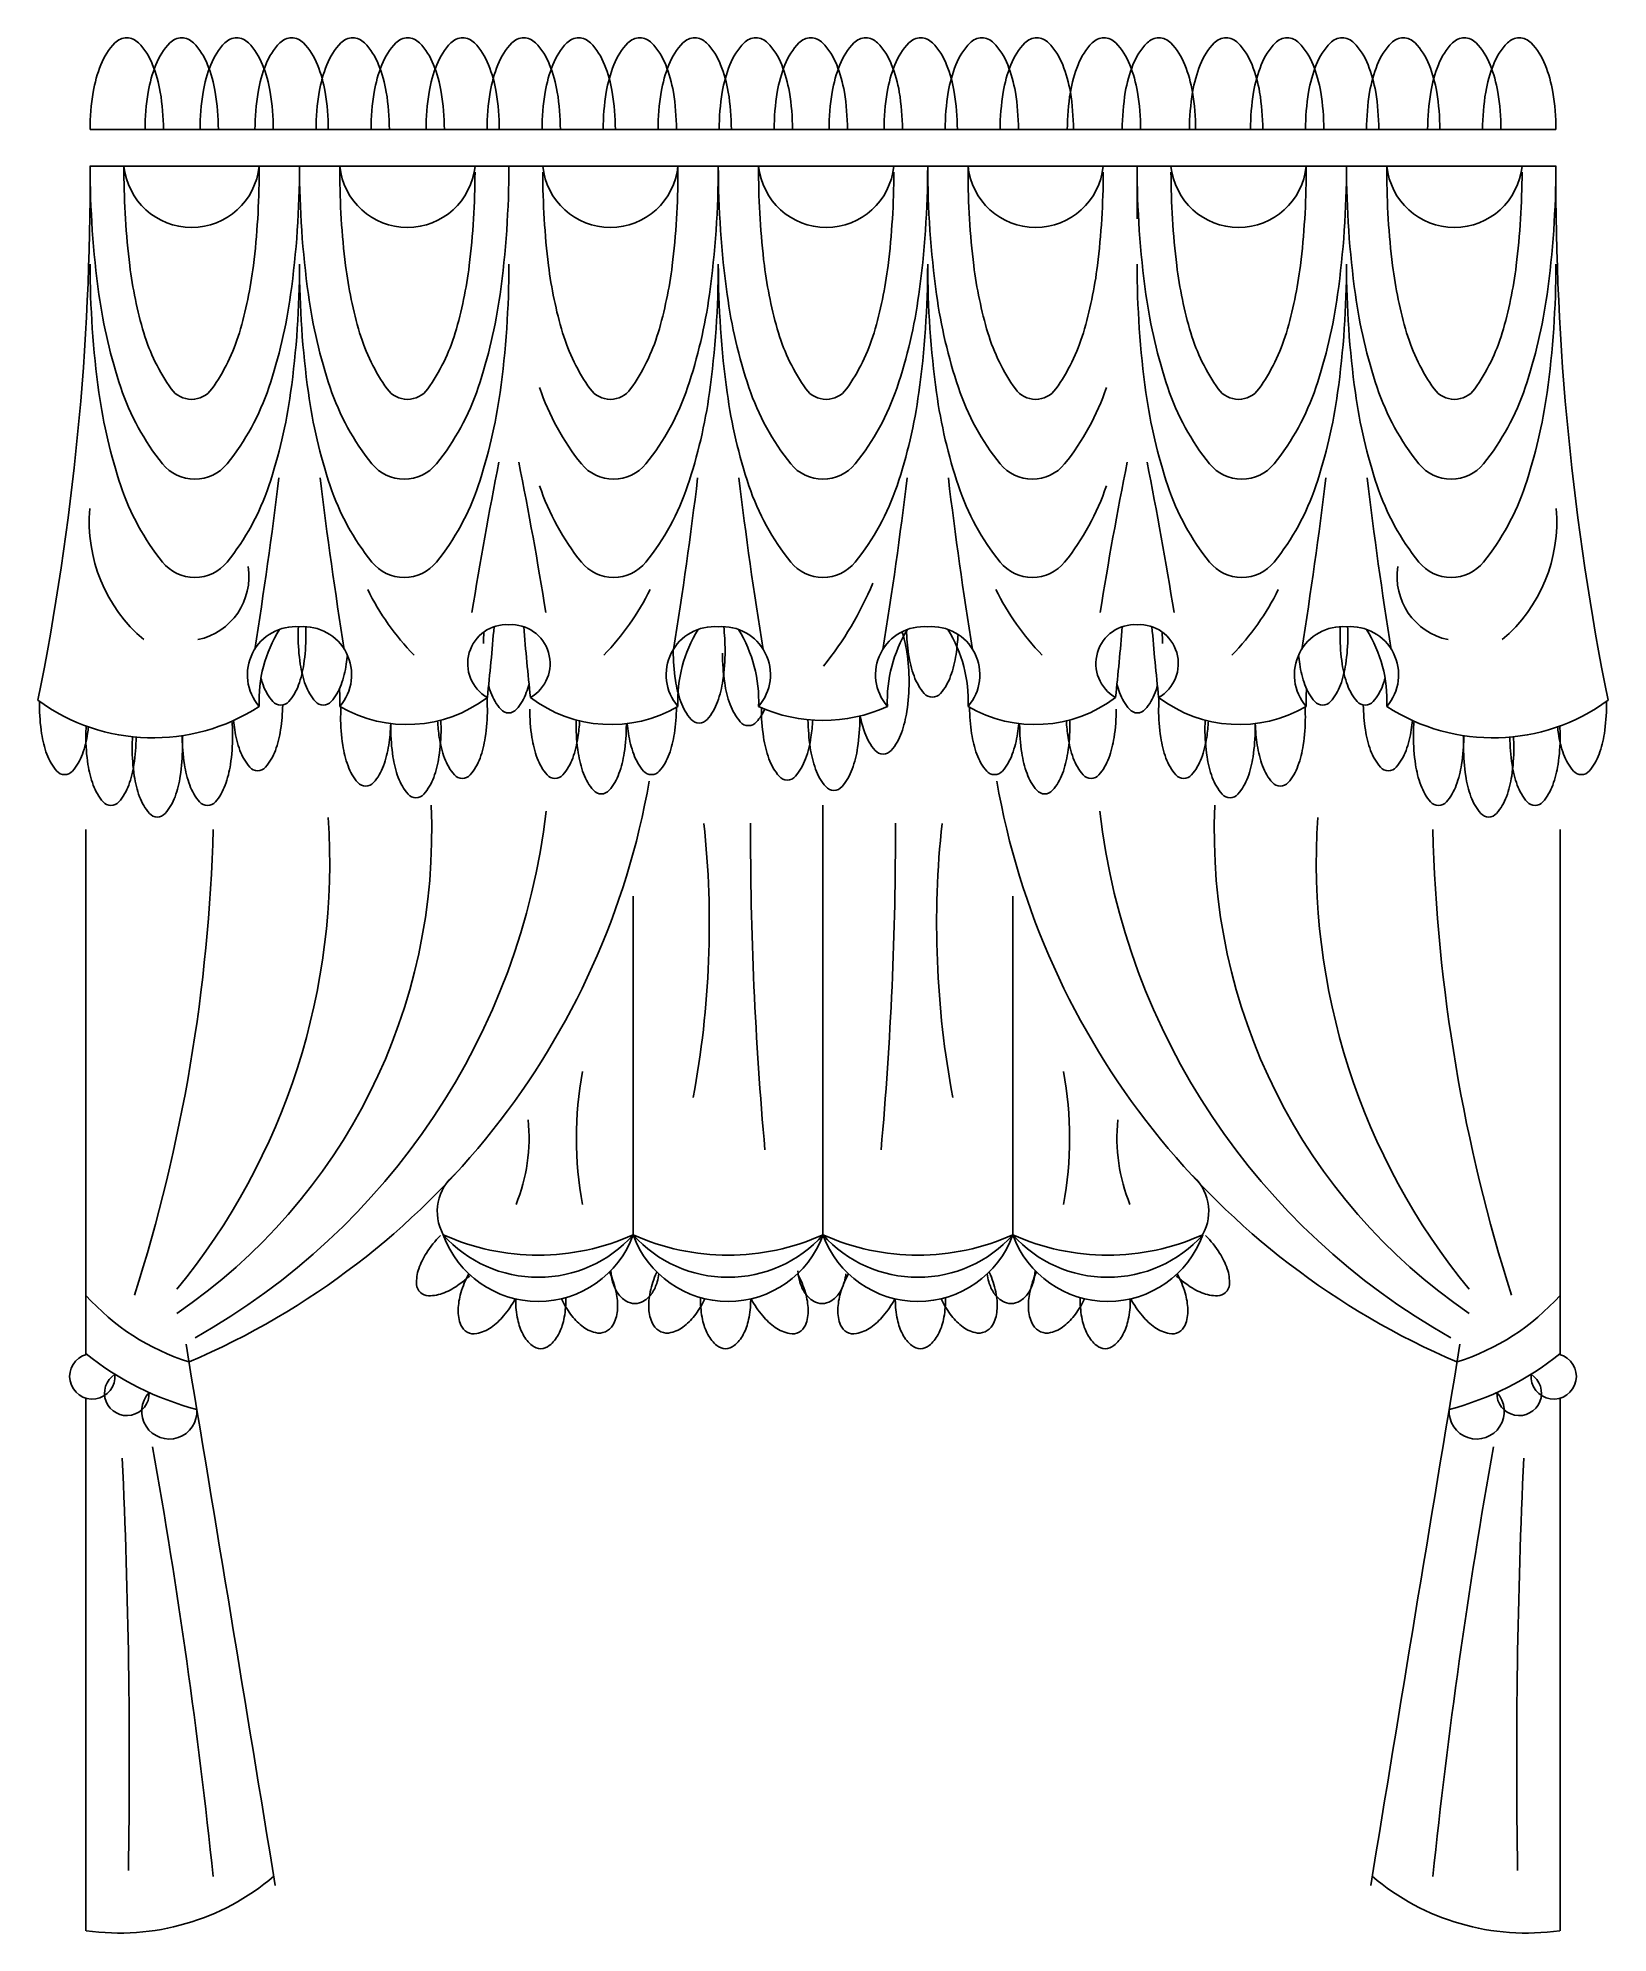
# Model space of a CAD drawing. Header units: metres. Extents: x 427 to 1074, y 1632 to 2412.
import ezdxf

# ---------------------------------------------------------------- set-up
doc = ezdxf.new("R2010")
doc.units = ezdxf.units.M
for name, color, linetype in [('3', 3, 'Continuous'), ('4', 4, 'Continuous'), ('6', 7, 'Continuous')]:
    doc.layers.add(name, color=color, linetype=linetype)

msp = doc.modelspace()

# ---------------------------------------------------------------- linework, layer by layer
for points in [[(448.46, 2374.71), (448.46, 2374.71, 0.04)], [(471.12, 2374.71), (471.12, 2374.71, 0.04)], [(493.77, 2374.71), (493.77, 2374.71, 0.04)], [(516.42, 2374.71), (516.42, 2374.71, 0.04)], [(541.59, 2374.71), (541.59, 2374.71, 0.04)], [(564.24, 2374.71), (564.24, 2374.71, 0.04)], [(586.9, 2374.71), (586.9, 2374.71, 0.04)], [(612.07, 2374.71), (612.07, 2374.71, 0.04)], [(634.72, 2374.71), (634.72, 2374.71, 0.04)], [(659.89, 2374.71), (659.89, 2374.71, 0.04)], [(682.54, 2374.71), (682.54, 2374.71, 0.04)], [(707.71, 2374.71), (707.71, 2374.71, 0.04)], [(730.37, 2374.71), (730.37, 2374.71, 0.04)], [(753.02, 2374.71), (753.02, 2374.71, 0.04)], [(775.67, 2374.71), (775.67, 2374.71, 0.04)], [(800.84, 2374.71), (800.84, 2374.71, 0.04)], [(823.5, 2374.71), (823.5, 2374.71, 0.04)], [(851.19, 2374.71), (851.19, 2374.71, 0.04)], [(873.84, 2374.71), (873.84, 2374.71, 0.04)], [(901.53, 2374.71), (901.53, 2374.71, 0.04)], [(926.7, 2374.71), (926.7, 2374.71, 0.04)], [(949.35, 2374.71), (949.35, 2374.71, 0.04)], [(974.52, 2374.71), (974.52, 2374.71, 0.04)], [(999.69, 2374.71), (999.69, 2374.71, 0.04)], [(1022.34, 2374.71), (1022.34, 2374.71, 0.04)]]:
    msp.add_lwpolyline(points, format="xyb")
at = {"layer": '3'}
msp.add_line((879.95, 2359.63), (879.95, 2337.89), dxfattribs=at)
for points in [[(462.42, 2357.1, 0.03), (464.78, 2318.67, 0.04), (470.58, 2290.9, 0.08), (481.93, 2267.77, 0.24), (490.28, 2263.49, 0.24), (498.63, 2267.77, 0.08), (509.98, 2290.9, 0.04), (515.78, 2318.67, 0.03), (518.14, 2357.1), (518.13, 2359.63, 0.04)], [(607.1, 2357.1, -0.03), (604.74, 2318.67, -0.04), (598.94, 2290.9, -0.08), (587.59, 2267.77, -0.24), (579.24, 2263.49, -0.24), (570.89, 2267.77, -0.08), (559.54, 2290.9, -0.04), (553.73, 2318.67, -0.03), (551.37, 2357.1), (551.38, 2359.63, -0.04)], [(635.01, 2357.1, 0.03), (637.37, 2318.67, 0.04), (643.17, 2290.9, 0.08), (654.53, 2267.77, 0.24), (662.88, 2263.49, 0.24), (671.23, 2267.77, 0.08), (682.58, 2290.9, 0.04), (688.38, 2318.67, 0.03), (690.74, 2357.1), (690.73, 2359.63, 0.04)], [(779.7, 2357.1, -0.03), (777.34, 2318.67, -0.04), (771.54, 2290.9, -0.08), (760.18, 2267.77, -0.24), (751.83, 2263.49, -0.24), (743.48, 2267.77, -0.08), (732.13, 2290.9, -0.04), (726.33, 2318.67, -0.03), (723.97, 2357.1), (723.98, 2359.63, -0.04)], [(866, 2357.1, -0.03), (863.63, 2318.67, -0.04), (857.83, 2290.9, -0.08), (846.48, 2267.77, -0.24), (838.13, 2263.49, -0.24), (829.78, 2267.77, -0.08), (818.43, 2290.9, -0.04), (812.63, 2318.67, -0.03), (810.27, 2357.1), (810.28, 2359.63, -0.04)], [(893.91, 2357.1, 0.03), (896.27, 2318.67, 0.04), (902.07, 2290.9, 0.08), (913.42, 2267.77, 0.24), (921.77, 2263.49, 0.24), (930.12, 2267.77, 0.08), (941.47, 2290.9, 0.04), (947.27, 2318.67, 0.03), (949.63, 2357.1), (949.62, 2359.63, 0.04)], [(1038.59, 2357.1, -0.03), (1036.23, 2318.67, -0.04), (1030.43, 2290.9, -0.08), (1019.08, 2267.77, -0.24), (1010.73, 2263.49, -0.24), (1002.38, 2267.77, -0.08), (991.02, 2290.9, -0.04), (985.22, 2318.67, -0.03), (982.86, 2357.1), (982.87, 2359.63, -0.04)], [(592.81, 1919.03, 0.05), (587.07, 1911.75, 0.06), (583.92, 1905.32, 0.1), (583.02, 1898.81, 0.19), (584.56, 1895.53, 0.19), (587.91, 1894.17, 0.1), (594.37, 1895.4, 0.06), (600.62, 1898.89, 0.03), (605.18, 1902.63, 0.05)], [(908.2, 1919.03, -0.05), (913.94, 1911.75, -0.06), (917.09, 1905.32, -0.1), (917.98, 1898.81, -0.19), (916.45, 1895.53, -0.19), (913.1, 1894.17, -0.1), (906.64, 1895.4, -0.06), (900.39, 1898.89, -0.03), (895.82, 1902.63, -0.05)], [(604.5, 1903.27, 0.05), (601.25, 1895.33, 0.06), (600.14, 1888.43, 0.1), (601.29, 1882.08, 0.17), (603.91, 1879.16, 0.17), (607.8, 1878.58, 0.1), (613.73, 1881.13, 0.06), (618.87, 1885.85, 0.05), (623.7, 1892.92, 0.05)], [(642.76, 1892.95, 0.05), (646.46, 1886.62, 0.07), (651.12, 1881.76, 0.11), (656.74, 1878.99, 0.16), (660.82, 1879.31, 0.16), (663.87, 1882.04, 0.11), (665.75, 1888.02, 0.07), (665.44, 1894.75, 0.06), (663.01, 1902.79, 0.01), (662.5, 1903.94, 0.07)], [(663.05, 1904.5, 0.05), (663.82, 1899.87, 0.08), (665.93, 1895.3, 0.11), (669.39, 1891.99, 0.14), (672.99, 1890.98, 0.14), (676.58, 1891.99, 0.11), (680.04, 1895.3, 0.08), (682.16, 1899.87, 0.04), (682.81, 1903.19, 0.07)], [(701.79, 1892.95, -0.05), (698.08, 1886.62, -0.07), (693.42, 1881.76, -0.11), (687.81, 1878.99, -0.16), (683.72, 1879.31, -0.16), (680.67, 1882.04, -0.11), (678.79, 1888.02, -0.07), (679.1, 1894.75, -0.06), (681.53, 1902.79, -0.01), (682.04, 1903.94, -0.07)], [(740.04, 1903.27, -0.05), (743.29, 1895.33, -0.06), (744.4, 1888.43, -0.1), (743.25, 1882.08, -0.17), (740.63, 1879.16, -0.17), (736.74, 1878.58, -0.1), (730.81, 1881.13, -0.06), (725.67, 1885.85, -0.05), (720.84, 1892.92, -0.05)], [(740.2, 1904.5, 0.05), (740.97, 1899.87, 0.08), (743.08, 1895.3, 0.11), (746.54, 1891.99, 0.14), (750.14, 1890.98, 0.14), (753.73, 1891.99, 0.11), (757.19, 1895.3, 0.08), (759.31, 1899.87, 0.04), (759.96, 1903.19, 0.07)], [(760.96, 1903.27, 0.05), (757.72, 1895.33, 0.06), (756.61, 1888.43, 0.1), (757.76, 1882.08, 0.17), (760.38, 1879.16, 0.17), (764.27, 1878.58, 0.1), (770.2, 1881.13, 0.06), (775.34, 1885.85, 0.05), (780.16, 1892.92, 0.05)], [(799.22, 1892.95, 0.05), (802.93, 1886.62, 0.07), (807.58, 1881.76, 0.11), (813.2, 1878.99, 0.16), (817.29, 1879.31, 0.16), (820.34, 1882.04, 0.11), (822.21, 1888.02, 0.07), (821.91, 1894.75, 0.06), (819.48, 1902.79, 0.01), (818.96, 1903.94, 0.07)], [(837.96, 1904.5, -0.05), (837.19, 1899.87, -0.08), (835.07, 1895.3, -0.11), (831.61, 1891.99, -0.14), (828.02, 1890.98, -0.14), (824.43, 1891.99, -0.11), (820.97, 1895.3, -0.08), (818.85, 1899.87, -0.04), (818.19, 1903.19, -0.07)], [(858.25, 1892.95, -0.05), (854.55, 1886.62, -0.07), (849.89, 1881.76, -0.11), (844.27, 1878.99, -0.16), (840.19, 1879.31, -0.16), (837.14, 1882.04, -0.11), (835.26, 1888.02, -0.07), (835.56, 1894.75, -0.06), (838, 1902.79, -0.01), (838.51, 1903.94, -0.07)], [(896.51, 1903.27, -0.05), (899.76, 1895.33, -0.06), (900.86, 1888.43, -0.1), (899.72, 1882.08, -0.17), (897.1, 1879.16, -0.17), (893.21, 1878.58, -0.1), (887.28, 1881.13, -0.06), (882.14, 1885.85, -0.05), (877.31, 1892.92, -0.05)], [(623.85, 1892.45, 0.05), (624.7, 1884.34, 0.07), (626.88, 1878.25, 0.1), (630.66, 1873.62, 0.17), (634.19, 1872.37, 0.17), (637.72, 1873.62, 0.1), (641.51, 1878.25, 0.07), (643.68, 1884.34, 0.05), (644.54, 1892.45, 0.01), (644.53, 1893.41, 0.07)], [(720.7, 1892.45, -0.05), (719.84, 1884.34, -0.07), (717.66, 1878.25, -0.1), (713.88, 1873.62, -0.17), (710.35, 1872.37, -0.17), (706.82, 1873.62, -0.1), (703.03, 1878.25, -0.07), (700.86, 1884.34, -0.05), (700, 1892.45, -0.01), (700.02, 1893.41, -0.07)], [(780.31, 1892.45, 0.05), (781.17, 1884.34, 0.07), (783.34, 1878.25, 0.1), (787.13, 1873.62, 0.17), (790.66, 1872.37, 0.17), (794.19, 1873.62, 0.1), (797.97, 1878.25, 0.07), (800.15, 1884.34, 0.05), (801, 1892.45, 0.01), (800.99, 1893.41, 0.07)], [(877.16, 1892.45, -0.05), (876.31, 1884.34, -0.07), (874.13, 1878.25, -0.1), (870.34, 1873.62, -0.17), (866.82, 1872.37, -0.17), (863.29, 1873.62, -0.1), (859.5, 1878.25, -0.07), (857.33, 1884.34, -0.05), (856.47, 1892.45, -0.01), (856.48, 1893.41, -0.07)]]:
    msp.add_lwpolyline(points, format="xyb", dxfattribs=at)
for centre, radius, start, end in [((833.67, 2359.63), 385.21, 180, 187.89), ((490.28, 2362.31), 27.98, 185.5, 354.5), ((149.55, 2359.63), 385.21, 352.11, 0), ((919.97, 2359.63), 385.21, 180, 187.89), ((579.24, 2362.31), 27.98, 185.5, 354.5), ((235.85, 2359.63), 385.21, 352.11, 0), ((662.88, 2362.31), 27.98, 185.5, 354.5), ((322.14, 2359.63), 385.21, 352.11, 0), ((1092.57, 2359.63), 385.21, 180, 187.89), ((751.83, 2362.31), 27.98, 185.5, 354.5), ((408.44, 2359.63), 385.21, 352.11, 0), ((1178.86, 2359.63), 385.21, 180, 187.89), ((838.13, 2362.31), 27.98, 185.5, 354.5), ((1265.16, 2359.63), 385.21, 180, 187.89), ((921.77, 2362.31), 27.98, 185.5, 354.5), ((581.04, 2359.63), 385.21, 352.11, 0), ((1351.46, 2359.63), 385.21, 180, 187.89), ((1010.73, 2362.31), 27.98, 185.5, 354.5), ((667.34, 2359.63), 385.21, 352.11, 0), ((833.67, 2319.14), 385.21, 180, 187.89), ((149.55, 2319.14), 385.21, 352.11, 0), ((919.97, 2319.14), 385.21, 180, 187.89), ((235.85, 2319.14), 385.21, 352.11, 0), ((322.14, 2319.14), 385.21, 352.11, 0), ((1092.57, 2319.14), 385.21, 180, 187.89), ((408.44, 2319.14), 385.21, 352.11, 0), ((1178.86, 2319.14), 385.21, 180, 187.89), ((1265.16, 2319.14), 385.21, 180, 187.89), ((581.04, 2319.14), 385.21, 352.11, 0), ((1351.46, 2319.14), 385.21, 180, 187.89), ((667.34, 2319.14), 385.21, 352.11, 0), ((663.41, 2336.04), 213.32, 187.89, 198.49), ((319.81, 2336.04), 213.32, 341.51, 352.11), ((749.71, 2336.04), 213.32, 187.89, 198.49), ((406.11, 2336.04), 213.32, 341.51, 352.11), ((492.41, 2336.04), 213.32, 341.51, 352.11), ((922.31, 2336.04), 213.32, 187.89, 198.49), ((578.7, 2336.04), 213.32, 341.51, 352.11), ((1008.6, 2336.04), 213.32, 187.89, 198.49), ((1094.9, 2336.04), 213.32, 187.89, 198.49), ((751.3, 2336.04), 213.32, 341.51, 352.11), ((1181.2, 2336.04), 213.32, 187.89, 198.49), ((837.6, 2336.04), 213.32, 341.51, 352.11), ((663.41, 2295.56), 213.32, 187.89, 198.49), ((556.96, 2300.44), 101.08, 198.49, 218.92), ((426.26, 2300.44), 101.08, 321.08, 341.51), ((319.81, 2295.56), 213.32, 341.51, 352.11), ((749.71, 2295.56), 213.32, 187.89, 198.49), ((643.26, 2300.44), 101.08, 198.49, 218.92), ((512.56, 2300.44), 101.08, 321.08, 341.51), ((406.11, 2295.56), 213.32, 341.51, 352.11), ((729.56, 2300.44), 101.08, 198.49, 218.92), ((598.86, 2300.44), 101.08, 321.08, 341.51), ((492.41, 2295.56), 213.32, 341.51, 352.11), ((922.31, 2295.56), 213.32, 187.89, 198.49), ((815.85, 2300.44), 101.08, 198.49, 218.92), ((685.15, 2300.44), 101.08, 321.08, 341.51), ((578.7, 2295.56), 213.32, 341.51, 352.11), ((1008.6, 2295.56), 213.32, 187.89, 198.49), ((902.15, 2300.44), 101.08, 198.49, 218.92), ((771.45, 2300.44), 101.08, 321.08, 341.51), ((1094.9, 2295.56), 213.32, 187.89, 198.49), ((988.45, 2300.44), 101.08, 198.49, 218.92), ((857.75, 2300.44), 101.08, 321.08, 341.51), ((751.3, 2295.56), 213.32, 341.51, 352.11), ((1181.2, 2295.56), 213.32, 187.89, 198.49), ((1074.75, 2300.44), 101.08, 198.49, 218.92), ((944.05, 2300.44), 101.08, 321.08, 341.51), ((837.6, 2295.56), 213.32, 341.51, 352.11), ((491.61, 2247.68), 17.09, 218.92, 270), ((491.61, 2247.68), 17.09, 270, 321.08), ((577.91, 2247.68), 17.09, 218.92, 270), ((577.91, 2247.68), 17.09, 270, 321.08), ((664.21, 2247.68), 17.09, 218.92, 270), ((664.21, 2247.68), 17.09, 270, 321.08), ((750.5, 2247.68), 17.09, 218.92, 270), ((750.5, 2247.68), 17.09, 270, 321.08), ((836.8, 2247.68), 17.09, 218.92, 270), ((836.8, 2247.68), 17.09, 270, 321.08), ((923.1, 2247.68), 17.09, 218.92, 270), ((923.1, 2247.68), 17.09, 270, 321.08), ((1009.4, 2247.68), 17.09, 218.92, 270), ((1009.4, 2247.68), 17.09, 270, 321.08), ((556.96, 2259.96), 101.08, 198.49, 218.92), ((426.26, 2259.96), 101.08, 321.08, 341.51), ((643.26, 2259.96), 101.08, 198.49, 218.92), ((512.56, 2259.96), 101.08, 321.08, 341.51), ((729.56, 2259.96), 101.08, 198.49, 218.92), ((598.86, 2259.96), 101.08, 321.08, 341.51), ((815.85, 2259.96), 101.08, 198.49, 218.92), ((685.15, 2259.96), 101.08, 321.08, 341.51), ((902.15, 2259.96), 101.08, 198.49, 218.92), ((771.45, 2259.96), 101.08, 321.08, 341.51), ((988.45, 2259.96), 101.08, 198.49, 218.92), ((857.75, 2259.96), 101.08, 321.08, 341.51), ((1074.75, 2259.96), 101.08, 198.49, 218.92), ((944.05, 2259.96), 101.08, 321.08, 341.51), ((511.78, 2213.1), 63.7, 175.1, 229.71), ((989.23, 2213.1), 63.7, 310.29, 4.9), ((491.61, 2207.2), 17.09, 218.92, 270), ((491.61, 2207.2), 17.09, 270, 321.08), ((487.5, 2190.36), 26.4, 281.71, 9.47), ((577.91, 2207.2), 17.09, 218.92, 270), ((577.91, 2207.2), 17.09, 270, 321.08), ((664.21, 2207.2), 17.09, 218.92, 270), ((664.21, 2207.2), 17.09, 270, 321.08), ((750.5, 2207.2), 17.09, 218.92, 270), ((750.5, 2207.2), 17.09, 270, 321.08), ((836.8, 2207.2), 17.09, 218.92, 270), ((836.8, 2207.2), 17.09, 270, 321.08), ((923.1, 2207.2), 17.09, 218.92, 270), ((923.1, 2207.2), 17.09, 270, 321.08), ((1013.51, 2190.36), 26.4, 170.53, 258.29), ((1009.4, 2207.2), 17.09, 218.92, 270), ((1009.4, 2207.2), 17.09, 270, 321.08), ((638.66, 2243.29), 143.55, 321.32, 337.22), ((658.48, 2232.49), 106.69, 206.33, 224.17), ((583.64, 2232.49), 106.69, 315.83, 333.67), ((917.37, 2232.49), 106.69, 206.33, 224.17), ((842.53, 2232.49), 106.69, 315.83, 333.67), ((348.48, 2085.75), 240.8, 304.31, 2.5), ((351.05, 2127.51), 287.4, 299.3, 353.26), ((1149.95, 2127.51), 287.4, 186.74, 240.7), ((1152.53, 2085.75), 240.8, 177.5, 235.69), ((-194.98, 2104.91), 694.41, 342.35, 358.46), ((269.13, 2073.08), 278.08, 320.67, 3.75), ((317.03, 2047.33), 386.63, 349.35, 6.16), ((2177.16, 2085.59), 1456.51, 179.87, 185.17), ((-676.15, 2085.59), 1456.51, 354.83, 0.13), ((1183.97, 2047.33), 386.63, 173.84, 190.65), ((1231.88, 2073.08), 278.08, 176.25, 219.33), ((1695.98, 2104.91), 694.41, 181.54, 197.65), ((795.87, 1959.15), 147.01, 169.25, 190.75), ((705.14, 1959.15), 147.01, 349.25, 10.75), ((556.76, 1959.15), 72.61, 337.81, 5.91), ((944.25, 1959.15), 72.61, 174.09, 202.19), ((633.15, 2006.59), 95.69, 245.87, 294.13), ((633.15, 1954.29), 52.51, 221.85, 318.15), ((711.39, 2006.59), 95.69, 245.87, 294.13), ((711.39, 1954.29), 52.51, 221.85, 318.15), ((789.62, 2006.59), 95.69, 245.87, 294.13), ((789.62, 1954.29), 52.51, 221.85, 318.15), ((867.86, 2006.59), 95.69, 245.87, 294.13), ((867.86, 1954.29), 52.51, 221.85, 318.15), ((-2246.26, 1702.36), 2710.88, 359.05, 2.64), ((-1969.38, 1397.16), 2481.99, 5.96, 10.09), ((3470.39, 1397.16), 2481.99, 169.91, 174.04), ((3747.27, 1702.36), 2710.88, 177.36, 180.95)]:
    msp.add_arc(centre, radius, start, end, dxfattribs=at)
at = {"layer": '4'}
for p, q in [((448.46, 2374.71), (1052.55, 2374.71)), ((446.77, 2086.3), (446.77, 1869.96)), ((1054.24, 2086.3), (1054.24, 1869.96)), ((446.77, 1851.99), (446.77, 1632.56)), ((1054.24, 1851.99), (1054.24, 1632.56))]:
    msp.add_line(p, q, dxfattribs=at)
for centre, radius, start, end in [((-634.81, 2354.36), 1083.28, 348.56, 0.28), ((2135.82, 2354.36), 1083.28, 179.72, 191.44), ((474.39, 2204.45), 80.42, 233.86, 302.96), ((579.01, 2184.49), 54.96, 239.82, 307.13), ((663.11, 2184.49), 54.96, 232.87, 300.18), ((837.9, 2184.49), 54.96, 239.82, 307.13), ((922, 2184.49), 54.96, 232.87, 300.18), ((1026.62, 2204.45), 80.42, 237.04, 306.14), ((750.5, 2194.8), 63.62, 245.35, 294.65), ((363.59, 2161.31), 320.09, 293.11, 350.09), ((1137.42, 2161.31), 320.09, 189.91, 246.89), ((-84665.69, -12284.01), 86322.68, 9.29, 9.44), ((86166.7, -12284.01), 86322.68, 170.56, 170.71), ((460.53, 1729.76), 98.17, 261.95, 310.4), ((1040.48, 1729.76), 98.17, 229.6, 278.05)]:
    msp.add_arc(centre, radius, start, end, dxfattribs=at)
at = {"layer": '6'}
for p, q in [((448.46, 2359.63), (1052.55, 2359.63)), ((750.5, 1919.26), (750.5, 2096.27)), ((672.27, 1919.26), (672.27, 2058.87)), ((828.74, 1919.26), (828.74, 2058.87))]:
    msp.add_line(p, q, dxfattribs=at)
for points in [[(478.67, 2374.71, 0.04), (477.4, 2390.08, 0.05), (474.24, 2401.37, 0.1), (468.42, 2410.36, 0.2), (463.56, 2412.42, 0.2), (458.7, 2410.36, 0.1), (452.89, 2401.37, 0.05), (449.73, 2390.08, 0.04), (448.46, 2374.71, 0.04)], [(501.32, 2374.71, 0.04), (500.05, 2390.08, 0.05), (496.9, 2401.37, 0.1), (491.08, 2410.36, 0.2), (486.22, 2412.42, 0.2), (481.36, 2410.36, 0.1), (475.54, 2401.37, 0.05), (472.38, 2390.08, 0.04), (471.12, 2374.71, 0.04)], [(523.97, 2374.71, 0.04), (522.71, 2390.08, 0.05), (519.55, 2401.37, 0.1), (513.73, 2410.36, 0.2), (508.87, 2412.42, 0.2), (504.01, 2410.36, 0.1), (498.19, 2401.37, 0.05), (495.03, 2390.08, 0.04), (493.77, 2374.71, 0.04)], [(546.63, 2374.71, 0.04), (545.36, 2390.08, 0.05), (542.2, 2401.37, 0.1), (536.38, 2410.36, 0.2), (531.52, 2412.42, 0.2), (526.66, 2410.36, 0.1), (520.84, 2401.37, 0.05), (517.69, 2390.08, 0.04), (516.42, 2374.71, 0.04)], [(571.8, 2374.71, 0.04), (570.53, 2390.08, 0.05), (567.37, 2401.37, 0.1), (561.55, 2410.36, 0.2), (556.69, 2412.42, 0.2), (551.83, 2410.36, 0.1), (546.01, 2401.37, 0.05), (542.86, 2390.08, 0.04), (541.59, 2374.71, 0.04)], [(594.45, 2374.71, 0.04), (593.18, 2390.08, 0.05), (590.03, 2401.37, 0.1), (584.21, 2410.36, 0.2), (579.35, 2412.42, 0.2), (574.49, 2410.36, 0.1), (568.67, 2401.37, 0.05), (565.51, 2390.08, 0.04), (564.24, 2374.71, 0.04)], [(617.1, 2374.71, 0.04), (615.84, 2390.08, 0.05), (612.68, 2401.37, 0.1), (606.86, 2410.36, 0.2), (602, 2412.42, 0.2), (597.14, 2410.36, 0.1), (591.32, 2401.37, 0.05), (588.16, 2390.08, 0.04), (586.9, 2374.71, 0.04)], [(642.27, 2374.71, 0.04), (641.01, 2390.08, 0.05), (637.85, 2401.37, 0.1), (632.03, 2410.36, 0.2), (627.17, 2412.42, 0.2), (622.31, 2410.36, 0.1), (616.49, 2401.37, 0.05), (613.33, 2390.08, 0.04), (612.07, 2374.71, 0.04)], [(664.93, 2374.71, 0.04), (663.66, 2390.08, 0.05), (660.5, 2401.37, 0.1), (654.68, 2410.36, 0.2), (649.82, 2412.42, 0.2), (644.96, 2410.36, 0.1), (639.14, 2401.37, 0.05), (635.99, 2390.08, 0.04), (634.72, 2374.71, 0.04)], [(690.1, 2374.71, 0.04), (688.83, 2390.08, 0.05), (685.67, 2401.37, 0.1), (679.85, 2410.36, 0.2), (674.99, 2412.42, 0.2), (670.13, 2410.36, 0.1), (664.31, 2401.37, 0.05), (661.16, 2390.08, 0.04), (659.89, 2374.71, 0.04)], [(712.75, 2374.71, 0.04), (711.48, 2390.08, 0.05), (708.33, 2401.37, 0.1), (702.51, 2410.36, 0.2), (697.65, 2412.42, 0.2), (692.79, 2410.36, 0.1), (686.97, 2401.37, 0.05), (683.81, 2390.08, 0.04), (682.54, 2374.71, 0.04)], [(737.92, 2374.71, 0.04), (736.65, 2390.08, 0.05), (733.5, 2401.37, 0.1), (727.68, 2410.36, 0.2), (722.82, 2412.42, 0.2), (717.96, 2410.36, 0.1), (712.14, 2401.37, 0.05), (708.98, 2390.08, 0.04), (707.71, 2374.71, 0.04)], [(760.57, 2374.71, 0.04), (759.31, 2390.08, 0.05), (756.15, 2401.37, 0.1), (750.33, 2410.36, 0.2), (745.47, 2412.42, 0.2), (740.61, 2410.36, 0.1), (734.79, 2401.37, 0.05), (731.63, 2390.08, 0.04), (730.37, 2374.71, 0.04)], [(783.23, 2374.71, 0.04), (781.96, 2390.08, 0.05), (778.8, 2401.37, 0.1), (772.98, 2410.36, 0.2), (768.12, 2412.42, 0.2), (763.26, 2410.36, 0.1), (757.44, 2401.37, 0.05), (754.29, 2390.08, 0.04), (753.02, 2374.71, 0.04)], [(805.88, 2374.71, 0.04), (804.61, 2390.08, 0.05), (801.46, 2401.37, 0.1), (795.64, 2410.36, 0.2), (790.78, 2412.42, 0.2), (785.92, 2410.36, 0.1), (780.1, 2401.37, 0.05), (776.94, 2390.08, 0.04), (775.67, 2374.71, 0.04)], [(831.05, 2374.71, 0.04), (829.78, 2390.08, 0.05), (826.63, 2401.37, 0.1), (820.81, 2410.36, 0.2), (815.95, 2412.42, 0.2), (811.09, 2410.36, 0.1), (805.27, 2401.37, 0.05), (802.11, 2390.08, 0.04), (800.84, 2374.71, 0.04)], [(853.7, 2374.71, 0.04), (852.44, 2390.08, 0.05), (849.28, 2401.37, 0.1), (843.46, 2410.36, 0.2), (838.6, 2412.42, 0.2), (833.74, 2410.36, 0.1), (827.92, 2401.37, 0.05), (824.76, 2390.08, 0.04), (823.5, 2374.71, 0.04)], [(881.39, 2374.71, 0.04), (880.12, 2390.08, 0.05), (876.97, 2401.37, 0.1), (871.15, 2410.36, 0.2), (866.29, 2412.42, 0.2), (861.43, 2410.36, 0.1), (855.61, 2401.37, 0.05), (852.45, 2390.08, 0.04), (851.19, 2374.71, 0.04)], [(904.04, 2374.71, 0.04), (902.78, 2390.08, 0.05), (899.62, 2401.37, 0.1), (893.8, 2410.36, 0.2), (888.94, 2412.42, 0.2), (884.08, 2410.36, 0.1), (878.26, 2401.37, 0.05), (875.1, 2390.08, 0.04), (873.84, 2374.71, 0.04)], [(931.73, 2374.71, 0.04), (930.46, 2390.08, 0.05), (927.31, 2401.37, 0.1), (921.49, 2410.36, 0.2), (916.63, 2412.42, 0.2), (911.77, 2410.36, 0.1), (905.95, 2401.37, 0.05), (902.79, 2390.08, 0.04), (901.53, 2374.71, 0.04)], [(956.9, 2374.71, 0.04), (955.63, 2390.08, 0.05), (952.48, 2401.37, 0.1), (946.66, 2410.36, 0.2), (941.8, 2412.42, 0.2), (936.94, 2410.36, 0.1), (931.12, 2401.37, 0.05), (927.96, 2390.08, 0.04), (926.7, 2374.71, 0.04)], [(979.55, 2374.71, 0.04), (978.29, 2390.08, 0.05), (975.13, 2401.37, 0.1), (969.31, 2410.36, 0.2), (964.45, 2412.42, 0.2), (959.59, 2410.36, 0.1), (953.77, 2401.37, 0.05), (950.62, 2390.08, 0.04), (949.35, 2374.71, 0.04)], [(1004.72, 2374.71, 0.04), (1003.46, 2390.08, 0.05), (1000.3, 2401.37, 0.1), (994.48, 2410.36, 0.2), (989.62, 2412.42, 0.2), (984.76, 2410.36, 0.1), (978.94, 2401.37, 0.05), (975.79, 2390.08, 0.04), (974.52, 2374.71, 0.04)], [(1029.89, 2374.71, 0.04), (1028.63, 2390.08, 0.05), (1025.47, 2401.37, 0.1), (1019.65, 2410.36, 0.2), (1014.79, 2412.42, 0.2), (1009.93, 2410.36, 0.1), (1004.11, 2401.37, 0.05), (1000.96, 2390.08, 0.04), (999.69, 2374.71, 0.04)], [(1052.55, 2374.71, 0.04), (1051.28, 2390.08, 0.05), (1048.12, 2401.37, 0.1), (1042.3, 2410.36, 0.2), (1037.44, 2412.42, 0.2), (1032.58, 2410.36, 0.1), (1026.77, 2401.37, 0.05), (1023.61, 2390.08, 0.04), (1022.34, 2374.71, 0.04)], [(462.43, 2359.63), (462.42, 2357.1, 0.03)], [(518.87, 2148.57, 0.02), (519.75, 2145.87, 0.09), (523.81, 2138.97, 0.22), (527.06, 2137.49, 0.22), (530.31, 2138.97, 0.09), (534.38, 2145.87, 0.05), (536.53, 2154.4, 0.04), (537.4, 2166.1, 0.01), (537.31, 2169.85, 0.05)], [(534.31, 2169.84, 0.01), (534.22, 2166.1, 0.04)], [(534.22, 2166.1, 0.04), (535.09, 2154.4, 0.05), (537.25, 2145.87, 0.09), (541.32, 2138.97, 0.22), (544.56, 2137.49, 0.22), (547.81, 2138.97, 0.09), (551.88, 2145.87, 0.05), (554.03, 2154.4, 0.01), (554.5, 2158.16, 0.04)], [(610.73, 2167.65, 0.01), (610.59, 2162.92, 0.04)], [(688.8, 2159.98, 0.04), (689.7, 2147.77, 0.05), (691.93, 2138.87, 0.09), (696.13, 2131.65, 0.22), (699.48, 2130.12, 0.22), (702.82, 2131.65, 0.09), (707.03, 2138.87, 0.05), (709.25, 2147.77, 0.04), (710.15, 2159.98, 0.03), (709.57, 2169.87, 0.05)], [(765.83, 2133.06, 0.04), (767.73, 2126.07, 0.09), (771.94, 2118.86, 0.22), (775.28, 2117.33, 0.22), (778.62, 2118.86, 0.09), (782.83, 2126.07, 0.05), (785.06, 2134.97, 0.04), (785.96, 2147.19, 0.04), (785.06, 2159.4, 0.05), (783.03, 2167.72, 0.09)], [(784.91, 2168.56, 0.03), (785.79, 2158.43, 0.05), (788.02, 2149.53, 0.09), (792.22, 2142.32, 0.22), (795.57, 2140.79, 0.22), (798.91, 2142.32, 0.09), (803.11, 2149.53, 0.05), (805.34, 2158.43, 0.02), (806.15, 2166.64, 0.04)], [(890.28, 2167.65, -0.01), (890.42, 2162.92, -0.04)], [(966.79, 2166.1, -0.04), (965.92, 2154.4, -0.05), (963.76, 2145.87, -0.09), (959.69, 2138.97, -0.22), (956.44, 2137.49, -0.22), (953.2, 2138.97, -0.09), (949.13, 2145.87, -0.05), (946.97, 2154.4, -0.01), (946.5, 2158.16, -0.04)], [(982.14, 2148.57, -0.02), (981.26, 2145.87, -0.09), (977.19, 2138.97, -0.22), (973.95, 2137.49, -0.22), (970.7, 2138.97, -0.09), (966.63, 2145.87, -0.05), (964.48, 2154.4, -0.04), (963.6, 2166.1, -0.01), (963.69, 2169.85, -0.05)], [(966.7, 2169.84, -0.01), (966.79, 2166.1, -0.04)], [(688.8, 2160.41), (688.8, 2159.98, 0.04)], [(709.09, 2158.92, 0.04), (709.99, 2146.7, 0.05), (712.21, 2137.8, 0.09), (716.42, 2130.59, 0.22), (719.76, 2129.06, 0.22), (723.11, 2130.59, 0.07), (726.52, 2135.88, 0.05)], [(591.65, 2131, 0.02), (592.37, 2124.21, 0.05), (594.53, 2115.68, 0.09), (598.59, 2108.78, 0.22), (601.84, 2107.3, 0.22), (605.09, 2108.78, 0.09), (609.15, 2115.68, 0.05), (611.31, 2124.21, 0.04), (612.18, 2135.91, 0.01), (612.04, 2140.57, 0.05)], [(612.69, 2145.56, 0.02), (613.62, 2142.69, 0.09), (617.68, 2135.79, 0.22), (620.93, 2134.32, 0.22), (624.18, 2135.79, 0.09), (628.24, 2142.69, 0.02), (629.36, 2146.22, 0.04)], [(888.32, 2145.56, -0.02), (887.39, 2142.69, -0.09), (883.32, 2135.79, -0.22), (880.08, 2134.32, -0.22), (876.83, 2135.79, -0.09), (872.76, 2142.69, -0.02), (871.65, 2146.22, -0.04)], [(909.36, 2131, -0.02), (908.64, 2124.21, -0.05), (906.48, 2115.68, -0.09), (902.42, 2108.78, -0.22), (899.17, 2107.3, -0.22), (895.92, 2108.78, -0.09), (891.86, 2115.68, -0.05), (889.7, 2124.21, -0.04), (888.83, 2135.91, -0.01), (888.96, 2140.57, -0.05)], [(427.64, 2139.02), (427.62, 2137.49, 0.04)], [(427.62, 2137.49, 0.04), (428.5, 2125.8, 0.05), (430.65, 2117.27, 0.09), (434.72, 2110.37, 0.22), (437.97, 2108.89, 0.22), (441.21, 2110.37, 0.09), (445.28, 2117.27, 0.05), (447.44, 2125.8, 0.01), (447.8, 2128.56, 0.04)], [(507.57, 2131.2, 0.01), (508.05, 2127.39, 0.05), (510.2, 2118.86, 0.09), (514.27, 2111.96, 0.22), (517.52, 2110.48, 0.22), (520.76, 2111.96, 0.09), (524.83, 2118.86, 0.05), (526.99, 2127.39, 0.03), (527.84, 2137.57, 0.04)], [(551.82, 2136.72, 0.01), (551.72, 2132.73, 0.04)], [(551.72, 2132.73, 0.04), (552.59, 2121.03, 0.05), (554.75, 2112.5, 0.09), (558.82, 2105.6, 0.22), (562.06, 2104.12, 0.22), (565.31, 2105.6, 0.09), (569.38, 2112.5, 0.05), (571.54, 2121.03, 0.03), (572.36, 2129.93, 0.04)], [(629.68, 2135.91, 0.04), (630.55, 2124.21, 0.05), (632.71, 2115.68, 0.09), (636.78, 2108.78, 0.22), (640.02, 2107.3, 0.22), (643.27, 2108.78, 0.09), (647.34, 2115.68, 0.05), (649.49, 2124.21, 0.02), (650.22, 2131.06, 0.04)], [(669.82, 2129.94, 0.01), (670.33, 2125.8, 0.05), (672.49, 2117.27, 0.09), (676.55, 2110.37, 0.22), (679.8, 2108.89, 0.22), (683.05, 2110.37, 0.09), (687.11, 2117.27, 0.05), (689.27, 2125.8, 0.03), (690.14, 2136.64, 0.04)], [(725.1, 2136.48, 0.04), (726, 2124.31, 0.05), (728.23, 2115.41, 0.09), (732.43, 2108.19, 0.22), (735.78, 2106.66, 0.22), (739.12, 2108.19, 0.09), (743.33, 2115.41, 0.05), (745.55, 2124.31, 0.02), (746.29, 2131.32, 0.04)], [(744.32, 2131.49, 0.03), (745.22, 2120.04, 0.05), (747.45, 2111.14, 0.09), (751.65, 2103.93, 0.22), (754.99, 2102.4, 0.22), (758.34, 2103.93, 0.09), (762.54, 2111.14, 0.05), (764.77, 2120.04, 0.04), (765.67, 2132.26), (765.67, 2133.02, 0.05)], [(831.19, 2129.94, -0.01), (830.68, 2125.8, -0.05), (828.52, 2117.27, -0.09), (824.46, 2110.37, -0.22), (821.21, 2108.89, -0.22), (817.96, 2110.37, -0.09), (813.9, 2117.27, -0.05), (811.74, 2125.8, -0.03), (810.87, 2136.64, -0.04)], [(871.33, 2135.91, -0.04), (870.45, 2124.21, -0.05), (868.3, 2115.68, -0.09), (864.23, 2108.78, -0.22), (860.98, 2107.3, -0.22), (857.74, 2108.78, -0.09), (853.67, 2115.68, -0.05), (851.51, 2124.21, -0.02), (850.79, 2131.06, -0.04)], [(949.29, 2132.73, -0.04), (948.41, 2121.03, -0.05), (946.26, 2112.5, -0.09), (942.19, 2105.6, -0.22), (938.94, 2104.12, -0.22), (935.7, 2105.6, -0.09), (931.63, 2112.5, -0.05), (929.47, 2121.03, -0.03), (928.65, 2129.93, -0.04)], [(949.18, 2136.72, -0.01), (949.29, 2132.73, -0.04)], [(993.44, 2131.2, -0.01), (992.96, 2127.39, -0.05), (990.8, 2118.86, -0.09), (986.74, 2111.96, -0.22), (983.49, 2110.48, -0.22), (980.24, 2111.96, -0.09), (976.18, 2118.86, -0.05), (974.02, 2127.39, -0.03), (973.16, 2137.57, -0.04)], [(1073.38, 2137.49, -0.04), (1072.51, 2125.8, -0.05), (1070.35, 2117.27, -0.09), (1066.29, 2110.37, -0.22), (1063.04, 2108.89, -0.22), (1059.79, 2110.37, -0.09), (1055.73, 2117.27, -0.05), (1053.57, 2125.8, -0.01), (1053.21, 2128.56, -0.04)], [(1073.37, 2139.02), (1073.38, 2137.49, -0.04)], [(446.82, 2128.91, 0.01), (446.72, 2124.78, 0.04)], [(446.72, 2124.78, 0.04), (447.59, 2113.09, 0.05), (449.75, 2104.56, 0.09), (453.81, 2097.65, 0.22), (457.06, 2096.18, 0.22), (460.31, 2097.65, 0.09), (464.37, 2104.56, 0.05), (466.53, 2113.09, 0.04), (467.4, 2124.34, 0.04)], [(465.81, 2120.01, 0.04), (466.68, 2108.32, 0.05), (468.84, 2099.79, 0.09), (472.9, 2092.89, 0.22), (476.15, 2091.41, 0.22), (479.4, 2092.89, 0.09), (483.46, 2099.79, 0.05), (485.62, 2108.32, 0.04), (486.49, 2120.01, 0.02), (486.34, 2124.93, 0.05)], [(465.94, 2124.48, 0.01), (465.81, 2120.01, 0.04)], [(486.49, 2124.78, 0.04), (487.36, 2113.09, 0.05), (489.52, 2104.56, 0.09), (493.59, 2097.65, 0.22), (496.83, 2096.18, 0.22), (500.08, 2097.65, 0.09), (504.15, 2104.56, 0.05), (506.3, 2113.09, 0.04), (507.18, 2124.78, 0.02), (506.94, 2130.92, 0.05)], [(486.49, 2124.95), (486.49, 2124.78, 0.04)], [(572.41, 2127.96, 0.04), (573.28, 2116.26, 0.05), (575.44, 2107.73, 0.09), (579.5, 2100.83, 0.22), (582.75, 2099.36, 0.22), (586, 2100.83, 0.09), (590.06, 2107.73, 0.05), (592.22, 2116.26, 0.04), (593.09, 2127.96, 0.01), (593.02, 2131.35, 0.05)], [(572.43, 2129.93, 0.01), (572.41, 2127.96, 0.04)], [(648.8, 2131.43, 0.01), (648.77, 2129.55, 0.04)], [(648.77, 2129.55, 0.04), (649.65, 2117.85, 0.05), (651.8, 2109.32, 0.09), (655.87, 2102.42, 0.22), (659.12, 2100.94, 0.22), (662.36, 2102.42, 0.09), (666.43, 2109.32, 0.05), (668.59, 2117.85, 0.04), (669.46, 2129.55), (669.46, 2129.9, 0.05)], [(852.23, 2129.55, -0.04), (851.36, 2117.85, -0.05), (849.2, 2109.32, -0.09), (845.14, 2102.42, -0.22), (841.89, 2100.94, -0.22), (838.64, 2102.42, -0.09), (834.58, 2109.32, -0.05), (832.42, 2117.85, -0.04), (831.55, 2129.55), (831.55, 2129.9, -0.05)], [(852.21, 2131.43, -0.01), (852.23, 2129.55, -0.04)], [(928.6, 2127.96, -0.04), (927.73, 2116.26, -0.05), (925.57, 2107.73, -0.09), (921.51, 2100.83, -0.22), (918.26, 2099.36, -0.22), (915.01, 2100.83, -0.09), (910.95, 2107.73, -0.05), (908.79, 2116.26, -0.04), (907.92, 2127.96, -0.01), (907.99, 2131.35, -0.05)], [(928.58, 2129.93, -0.01), (928.6, 2127.96, -0.04)], [(1014.52, 2124.78, -0.04), (1013.65, 2113.09, -0.05), (1011.49, 2104.56, -0.09), (1007.42, 2097.65, -0.22), (1004.17, 2096.18, -0.22), (1000.93, 2097.65, -0.09), (996.86, 2104.56, -0.05), (994.7, 2113.09, -0.04), (993.83, 2124.78, -0.02), (994.07, 2130.92, -0.05)], [(1014.52, 2124.95), (1014.52, 2124.78, -0.04)], [(1035.2, 2120.01, -0.04), (1034.33, 2108.32, -0.05), (1032.17, 2099.79, -0.09), (1028.11, 2092.89, -0.22), (1024.86, 2091.41, -0.22), (1021.61, 2092.89, -0.09), (1017.55, 2099.79, -0.05), (1015.39, 2108.32, -0.04), (1014.52, 2120.01, -0.02), (1014.67, 2124.93, -0.05)], [(1054.29, 2124.78, -0.04), (1053.42, 2113.09, -0.05), (1051.26, 2104.56, -0.09), (1047.2, 2097.65, -0.22), (1043.95, 2096.18, -0.22), (1040.7, 2097.65, -0.09), (1036.64, 2104.56, -0.05), (1034.48, 2113.09, -0.04), (1033.61, 2124.34, -0.04)], [(1035.07, 2124.48, -0.01), (1035.2, 2120.01, -0.04)], [(1054.18, 2128.91, -0.01), (1054.29, 2124.78, -0.04)], [(623.85, 1892.88), (623.85, 1892.45, 0.05)], [(877.16, 1892.88), (877.16, 1892.45, -0.05)]]:
    msp.add_lwpolyline(points, format="xyb", dxfattribs=at)
for centre, radius, start, end in [((2334.46, 1896.99), 1750.96, 168.78, 170.84), ((-1092.35, 1896.99), 1750.96, 9.16, 11.22), ((2593.36, 1896.99), 1750.96, 168.78, 170.84), ((-833.46, 1896.99), 1750.96, 9.16, 11.22), ((-1179.77, 2435.46), 1718.21, 350.79, 353.17), ((2249.29, 2435.46), 1718.21, 186.83, 189.21), ((-1007.17, 2435.46), 1718.21, 350.79, 353.17), ((2421.88, 2435.46), 1718.21, 186.83, 189.21), ((-920.87, 2435.46), 1718.21, 350.79, 353.17), ((2508.18, 2435.46), 1718.21, 186.83, 189.21), ((-748.28, 2435.46), 1718.21, 350.79, 353.17), ((2680.77, 2435.46), 1718.21, 186.83, 189.21), ((533.13, 2150.02), 19.86, 85.29, 221.02), ((574.07, 2139.28), 55.98, 148.27, 182.36), ((536.39, 2150.02), 19.86, 318.98, 94.71), ((620.14, 2154.63), 16.06, 86.71, 240.31), ((-670.51, 2277.12), 1289.93, 353.93, 355.23), ((621.98, 2154.63), 16.06, 299.69, 93.29), ((1912.63, 2277.12), 1289.93, 184.77, 186.07), ((705.72, 2150.02), 19.86, 85.29, 221.02), ((746.67, 2139.28), 55.98, 148.27, 182.36), ((708.99, 2150.02), 19.86, 318.98, 94.71), ((668.04, 2139.28), 55.98, 357.64, 31.73), ((792.02, 2150.02), 19.86, 85.29, 221.02), ((832.97, 2139.28), 55.98, 148.27, 182.36), ((795.29, 2150.02), 19.86, 318.98, 94.71), ((754.34, 2139.28), 55.98, 357.64, 31.73), ((879.03, 2154.63), 16.06, 86.71, 240.31), ((-411.62, 2277.12), 1289.93, 353.93, 355.23), ((880.87, 2154.63), 16.06, 299.69, 93.29), ((2171.52, 2277.12), 1289.93, 184.77, 186.07), ((964.62, 2150.02), 19.86, 85.29, 221.02), ((967.88, 2150.02), 19.86, 318.98, 94.71), ((926.94, 2139.28), 55.98, 357.64, 31.73), ((495.45, 2139.28), 55.98, 357.64, 5.06), ((1005.56, 2139.28), 55.98, 174.94, 182.36), ((611.41, 1928.91), 19.88, 128.69, 209.04), ((889.59, 1928.91), 19.88, 330.96, 51.31), ((633.15, 1933.43), 41.61, 199.92, 340.08), ((711.39, 1933.43), 41.61, 199.92, 340.08), ((789.62, 1933.43), 41.61, 199.92, 340.08), ((867.86, 1933.43), 41.61, 199.92, 340.08), ((517.59, 1957.37), 94.81, 221.67, 252.58), ((983.42, 1957.37), 94.81, 287.42, 318.33), ((449.39, 1860.98), 9.36, 104.83, 5.21), ((523.78, 1966.65), 123.37, 231.38, 255.29), ((977.23, 1966.65), 123.37, 284.71, 308.62), ((1051.62, 1860.98), 9.36, 174.79, 75.17), ((463.62, 1854.03), 9.22, 122.14, 1.64), ((1037.39, 1854.03), 9.22, 178.36, 57.86), ((481.12, 1846.51), 11.37, 136.82, 4.08), ((1019.89, 1846.51), 11.37, 175.92, 43.18)]:
    msp.add_arc(centre, radius, start, end, dxfattribs=at)

doc.saveas('drawing.dxf')
